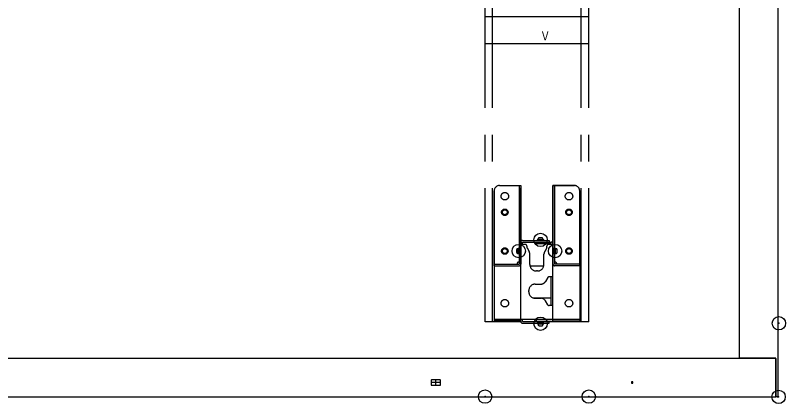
# Model space of a CAD drawing. Units: millimetres on the paper. Extents: x -384 to 384, y -238 to 239.
# Drawn here: x -85.96 to -57.16, y 179.8 to 194.31 of the extents above; entities that cross this region are included whole.
import ezdxf
from ezdxf.enums import TextEntityAlignment as Align

# ---------------------------------------------------------------- set-up
doc = ezdxf.new("R2010")
doc.units = ezdxf.units.MM
doc.header["$PDMODE"] = 32
doc.header["$PDSIZE"] = 0.5
doc.linetypes.add('CHAIN1', pattern=[8, 5, -1, 1, -1])
doc.linetypes.add('CHAIN2', pattern=[12, 9, -1, 1, -1])
doc.layers.add('0-1_GAIKEI', color=7, linetype='Continuous')
doc.layers.add('0-6_DEFPOINTS', color=7, linetype='Continuous')
doc.styles.add('ＭＳ ゴシック', font='')
doc.styles.get('ＭＳ ゴシック').set_extended_font_data('MS Gothic')

msp = doc.modelspace()

# ---------------------------------------------------------------- linework, layer by layer
at = {"layer": '0-1_GAIKEI'}
for p, q in [((-57.443, 180.076), (-57.443, 208.436)), ((-105.623, 181.492), (-57.543, 181.492)), ((-58.879, 181.492), (-58.889, 181.492)), ((-57.543, 181.492), (-58.879, 181.492)), ((-57.523, 180.046), (-57.523, 181.472)), ((-57.523, 180.076), (-57.523, 180.046))]:
    msp.add_line(p, q, dxfattribs=at)
at = {"layer": '0-1_GAIKEI', "color": 1, "linetype": 'CHAIN1'}
for p, q in [((-68.403, 182.848), (-68.403, 206.908)), ((-68.123, 182.848), (-68.123, 206.908)), ((-64.803, 182.848), (-64.803, 206.908)), ((-64.523, 182.848), (-64.523, 206.908)), ((-64.523, 194.248), (-68.403, 194.248)), ((-64.523, 193.248), (-68.403, 193.248)), ((-67.863, 187.948), (-67.063, 187.948)), ((-67.863, 187.948), (-67.063, 187.948)), ((-67.127, 187.948), (-67.127, 185.012)), ((-67.063, 182.862), (-67.063, 187.948)), ((-67.063, 187.948), (-67.063, 185.012)), ((-65.863, 187.948), (-65.063, 187.948)), ((-65.863, 183.462), (-65.863, 187.948)), ((-65.063, 187.948), (-65.863, 187.948)), ((-65.863, 187.948), (-65.863, 185.012)), ((-65.799, 187.948), (-65.799, 185.012)), ((-68.063, 187.748), (-68.063, 182.884)), ((-68.063, 184.948), (-68.063, 187.748)), ((-64.863, 187.748), (-64.863, 182.884)), ((-64.863, 184.948), (-64.863, 187.748)), ((-66.999, 185.898), (-66.003, 185.898)), ((-66.999, 185.834), (-65.927, 185.834)), ((-66.999, 185.748), (-66.999, 185.834)), ((-66.487, 185.77), (-66.487, 185.834)), ((-65.927, 185.77), (-66.487, 185.77)), ((-66.207, 185.914), (-66.447, 185.914)), ((-66.447, 185.914), (-66.447, 185.898)), ((-66.207, 185.898), (-66.447, 185.898)), ((-66.417, 185.93), (-66.415, 185.958)), ((-66.237, 185.93), (-66.417, 185.93)), ((-66.417, 185.914), (-66.417, 185.93)), ((-66.237, 185.914), (-66.417, 185.914)), ((-66.331, 185.93), (-66.354, 185.914)), ((-66.297, 185.93), (-66.319, 185.914)), ((-66.237, 185.93), (-66.238, 185.958)), ((-66.237, 185.914), (-66.237, 185.93)), ((-66.207, 185.914), (-66.207, 185.898)), ((-66.003, 185.898), (-66.003, 185.834)), ((-65.927, 185.77), (-65.927, 185.748)), ((-67.159, 185.588), (-67.187, 185.586)), ((-67.159, 185.408), (-67.159, 185.588)), ((-67.143, 185.588), (-67.159, 185.588)), ((-67.159, 185.502), (-67.143, 185.525)), ((-67.159, 185.468), (-67.143, 185.49)), ((-67.143, 185.378), (-67.143, 185.618)), ((-67.143, 185.618), (-67.127, 185.618)), ((-67.143, 185.408), (-67.143, 185.588)), ((-67.127, 185.378), (-67.127, 185.618)), ((-66.899, 185.748), (-67.063, 185.748)), ((-66.839, 185.686), (-66.839, 185.648)), ((-66.831, 185.618), (-66.754, 185.484)), ((-66.095, 185.618), (-66.172, 185.484)), ((-66.087, 185.648), (-66.087, 185.686)), ((-65.863, 185.748), (-66.027, 185.748)), ((-65.783, 185.618), (-65.799, 185.618)), ((-65.799, 185.378), (-65.799, 185.618)), ((-65.783, 185.378), (-65.783, 185.618)), ((-65.783, 185.408), (-65.783, 185.588)), ((-65.783, 185.588), (-65.767, 185.588)), ((-65.767, 185.502), (-65.783, 185.525)), ((-65.767, 185.468), (-65.783, 185.49)), ((-65.767, 185.588), (-65.739, 185.586)), ((-65.767, 185.408), (-65.767, 185.588)), ((-67.159, 185.408), (-67.187, 185.409)), ((-67.143, 185.408), (-67.159, 185.408)), ((-67.143, 185.378), (-67.127, 185.378)), ((-66.727, 184.998), (-66.727, 185.384)), ((-66.199, 184.998), (-66.199, 185.384)), ((-65.783, 185.378), (-65.799, 185.378)), ((-65.783, 185.408), (-65.767, 185.408)), ((-65.767, 185.408), (-65.739, 185.409)), ((-68.063, 185.012), (-67.127, 185.012)), ((-68.063, 184.948), (-67.127, 184.948)), ((-67.203, 185.028), (-67.203, 185.012)), ((-67.143, 185.088), (-67.127, 185.088)), ((-67.127, 185.088), (-67.127, 185.012)), ((-66.722, 184.948), (-66.204, 184.948)), ((-65.783, 185.088), (-65.799, 185.088)), ((-65.799, 185.088), (-65.799, 185.012)), ((-64.863, 185.012), (-65.799, 185.012)), ((-64.863, 184.948), (-65.799, 184.948)), ((-65.723, 185.028), (-65.723, 185.012)), ((-66.443, 184.754), (-66.483, 184.754)), ((-66.06, 184.504), (-66.145, 184.36)), ((-65.863, 184.534), (-66.008, 184.534)), ((-65.927, 183.462), (-65.927, 184.534)), ((-66.523, 184.262), (-66.317, 184.262)), ((-66.767, 183.978), (-66.767, 184.018)), ((-66.604, 183.748), (-65.927, 183.748)), ((-66.523, 183.734), (-66.317, 183.734)), ((-66.06, 183.491), (-66.145, 183.635)), ((-65.863, 183.462), (-66.008, 183.462)), ((-65.863, 182.884), (-65.863, 183.462)), ((-68.063, 182.948), (-64.863, 182.948)), ((-66.999, 182.862), (-66.999, 182.948)), ((-66.487, 182.926), (-66.487, 182.862)), ((-65.927, 182.926), (-66.487, 182.926)), ((-65.927, 182.948), (-65.927, 182.926)), ((-67.061, 182.848), (-68.403, 182.848)), ((-67.063, 182.884), (-68.063, 182.884)), ((-66.999, 182.862), (-65.927, 182.862)), ((-66.999, 182.798), (-66.003, 182.798)), ((-66.447, 182.782), (-66.447, 182.798)), ((-66.207, 182.798), (-66.447, 182.798)), ((-66.207, 182.782), (-66.447, 182.782)), ((-66.237, 182.782), (-66.417, 182.782)), ((-66.417, 182.782), (-66.417, 182.766)), ((-66.417, 182.766), (-66.415, 182.738)), ((-66.237, 182.766), (-66.417, 182.766)), ((-66.331, 182.766), (-66.354, 182.782)), ((-66.297, 182.766), (-66.319, 182.782)), ((-66.237, 182.766), (-66.238, 182.738)), ((-66.237, 182.782), (-66.237, 182.766)), ((-66.207, 182.782), (-66.207, 182.798)), ((-66.003, 182.798), (-66.003, 182.862)), ((-64.523, 182.848), (-66.003, 182.848)), ((-65.863, 182.884), (-64.863, 182.884))]:
    msp.add_line(p, q, dxfattribs=at)
at = {"layer": '0-1_GAIKEI', "color": 1}
for p, q in [((-70.415, 180.669), (-70.415, 180.495)), ((-70.077, 180.679), (-70.405, 180.679)), ((-70.067, 180.495), (-70.067, 180.669)), ((-62.927, 180.602), (-62.927, 180.562)), ((-62.881, 180.608), (-62.921, 180.608)), ((-62.875, 180.562), (-62.875, 180.602)), ((-70.405, 180.485), (-70.077, 180.485)), ((-62.921, 180.556), (-62.881, 180.556))]:
    msp.add_line(p, q, dxfattribs=at)
at = {"layer": '0-1_GAIKEI', "color": 1, "linetype": 'CHAIN2'}
for p, q in [((-70.241, 180.495), (-70.241, 180.669)), ((-70.077, 180.582), (-70.405, 180.582))]:
    msp.add_line(p, q, dxfattribs=at)
at = {"layer": '0-1_GAIKEI'}
for points in [[(-58.889, 181.492), (-58.889, 207.02), (-58.879, 207.02)], [(-105.643, 181.472), (-105.643, 180.046), (-57.523, 180.046)], [(-57.523, 181.482), (-57.523, 181.472), (-57.523, 180.076)], [(-57.473, 180.046), (-57.523, 180.046), (-57.523, 180.076)]]:
    msp.add_lwpolyline(points, dxfattribs=at)
at = {"layer": '0-1_GAIKEI', "color": 1, "linetype": 'CHAIN1'}
for centre, radius in [((-67.663, 187.548), 0.14), ((-67.663, 187.548), 0.14), ((-65.263, 187.548), 0.14), ((-65.263, 187.548), 0.14), ((-67.663, 186.948), 0.12), ((-67.663, 186.948), 0.09), ((-67.663, 186.948), 0.09), ((-65.263, 186.948), 0.12), ((-65.263, 186.948), 0.09), ((-67.663, 185.498), 0.12), ((-67.663, 185.498), 0.09), ((-67.663, 185.498), 0.09), ((-65.263, 185.498), 0.12), ((-65.263, 185.498), 0.09), ((-65.263, 185.498), 0.09), ((-67.663, 183.548), 0.14), ((-65.263, 183.548), 0.14)]:
    msp.add_circle(centre, radius, dxfattribs=at)
for centre, radius, start, end in [((-67.863, 187.748), 0.2, 90, 180), ((-67.863, 187.748), 0.2, 90, 180), ((-65.063, 187.748), 0.2, 0, 90), ((-65.063, 187.748), 0.2, 0, 90), ((-66.999, 185.834), 0.064, 90, 180), ((-66.383, 185.956), 0.032, 105.786, 177), ((-66.327, 185.756), 0.24, 74.214, 105.786), ((-66.27, 185.956), 0.032, 3, 74.214), ((-65.927, 185.77), 0.064, 0, 90), ((-66.985, 185.498), 0.24, 164.214, 195.786), ((-67.185, 185.554), 0.032, 93, 164.214), ((-66.901, 185.686), 0.0618, 359.7221, 88.3285), ((-66.779, 185.648), 0.06, 180, 210), ((-66.927, 185.384), 0.2, 0, 30), ((-65.999, 185.384), 0.2, 150, 180), ((-66.147, 185.648), 0.06, 330, 0), ((-66.025, 185.686), 0.0618, 91.6715, 180.2779), ((-65.741, 185.554), 0.032, 15.786, 87), ((-65.941, 185.498), 0.24, 344.214, 15.786), ((-67.185, 185.441), 0.032, 195.786, 267), ((-65.741, 185.441), 0.032, 273, 344.214), ((-67.143, 185.028), 0.06, 90, 180), ((-67.127, 185.012), 0.064, 270, 0), ((-66.483, 184.998), 0.244, 180, 270), ((-66.443, 184.998), 0.244, 270, 0), ((-65.799, 185.012), 0.064, 180, 270), ((-65.783, 185.028), 0.06, 0, 90), ((-66.317, 184.462), 0.2, 270, 329.5344), ((-66.008, 184.474), 0.06, 90, 149.5344), ((-66.523, 184.018), 0.244, 90, 180), ((-66.523, 183.978), 0.244, 180, 270), ((-66.317, 183.534), 0.2, 30.4656, 90), ((-66.008, 183.522), 0.06, 210.4656, 270), ((-65.927, 182.926), 0.064, 270, 0), ((-66.999, 182.862), 0.064, 180, 270), ((-66.383, 182.74), 0.032, 183, 254.214), ((-66.327, 182.94), 0.24, 254.214, 285.786), ((-66.27, 182.74), 0.032, 285.786, 357)]:
    msp.add_arc(centre, radius, start, end, dxfattribs=at)
at = {"layer": '0-1_GAIKEI'}
for centre, radius, start, end in [((-57.543, 181.472), 0.02, 0, 90), ((-57.543, 181.472), 0.02, 30, 90), ((-57.543, 181.472), 0.02, 0, 30), ((-57.473, 180.076), 0.03, 270, 0)]:
    msp.add_arc(centre, radius, start, end, dxfattribs=at)
at = {"layer": '0-1_GAIKEI', "color": 1}
for centre, radius, start, end in [((-70.405, 180.669), 0.01, 90, 180), ((-70.077, 180.669), 0.01, 0, 90), ((-62.921, 180.602), 0.006, 90, 180), ((-62.881, 180.602), 0.006, 0, 90), ((-70.405, 180.495), 0.01, 180, 270), ((-70.077, 180.495), 0.01, 270, 0), ((-62.921, 180.562), 0.006, 180, 270), ((-62.881, 180.562), 0.006, 270, 0)]:
    msp.add_arc(centre, radius, start, end, dxfattribs=at)
for p in [(-66.327, 185.914), (-67.143, 185.498), (-65.783, 185.498), (-66.327, 182.782)]:
    msp.add_point(p, dxfattribs=at)
at = {"layer": '0-6_DEFPOINTS'}
for p in [(-57.413, 182.798), (-68.403, 180.056), (-64.523, 180.056), (-57.423, 180.046)]:
    msp.add_point(p, dxfattribs=at)

# ---------------------------------------------------------------- texts
at = {"layer": '0-1_GAIKEI', "color": 1, "style": 'ＭＳ ゴシック', "width": 0.85}
msp.add_text('Ｖ', height=0.332, dxfattribs=at).set_placement((-66.346, 193.277), align=Align.BOTTOM_LEFT)

doc.saveas('drawing.dxf')
